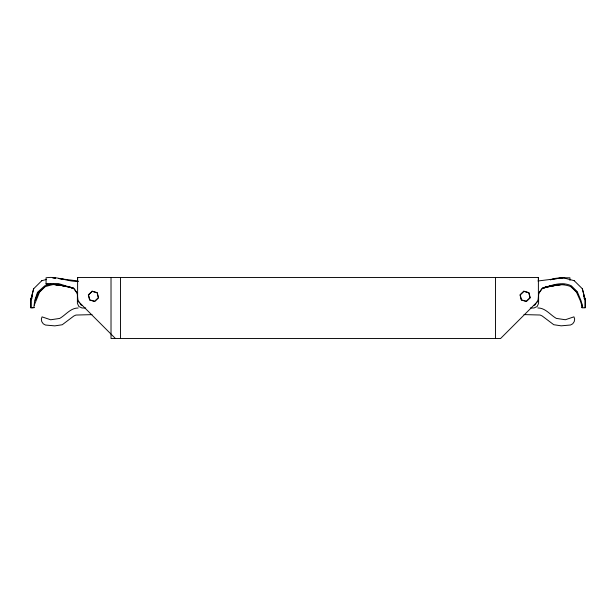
<?xml version="1.0" encoding="UTF-8"?>
<svg xmlns="http://www.w3.org/2000/svg" width="616" height="616" viewBox="0 0 616 616"><rect width="100%" height="100%" fill="white"/><g stroke="black" fill="none" stroke-linecap="round" stroke-linejoin="round"><path stroke-width="0.92" d="M34.357 307.646L30.8 307.646L30.8 299.699L33.734 288.742M77.608 279.448L77.608 277.462L538.392 277.462L538.392 281.127M120.497 277.462L120.497 338.538M41.757 280.727L33.587 288.827L30.815 299.846L30.8 307.808L33.087 307.808M541.456 289.15L538.723 293.393L538.014 301.363L536.482 302.248M33.872 307.646L34.719 300.446L37.499 292.323L44.698 285.824L50.774 284.192M34.288 305.143L39.493 292.238L45.076 286.648L53.492 284.392L64.002 285.639M38.092 292.885L35.335 300.57L38.092 292.893L45.168 286.632M30.815 299.846L32.386 295.495L30.815 299.846L31.863 298.344M35.389 299.707L38.693 291.768M535.951 303.349L535.319 304.712L533.964 305.344M31.809 298.159L30.8 299.699L30.8 307.646M538.723 293.393L542.457 288.319L545.052 287.48M541.911 288.442C551.151 285.216 561.53 282.844 570.924 286.648L576.507 292.23L580.311 300.708L582.551 307.808M550.304 279.88L555.416 278.37L560.637 277.793L569.931 277.793L569.931 280.388M41.672 280.742L46.323 279.502M545.114 287.079L562.508 284.392L545.645 286.94M545.114 287.048L554.03 285.578M78.178 307.992C70.455 307.985 65.843 314.945 59.675 318.434L50.674 319.781L42.057 316.87L41.334 319.019L41.757 321.621L43.289 323.839L45.499 325.04L54.809 325.872L62.239 324.755L73.843 316.008L75.922 315.053L92.015 314.63M537.961 280.996L563.286 277.793L574.328 280.742M544.144 287.734L556.895 284.792L542.457 288.319C551.743 285.247 561.838 281.173 571.386 285.839L577.315 291.768L580.98 300.593L582.913 307.808L585.2 307.808L585.185 299.846L582.413 288.827L574.243 280.727M552.86 279.087L563.309 277.793M558.466 284.63L564.464 284.376M46.069 283.476L58.497 283.591L73.543 288.319L77.277 293.393L77.986 301.363L79.518 302.248M581.643 307.646L582.551 307.646M85.716 308L82.036 308L78.863 306.529L77.393 303.349L77.393 293.147M530.284 308L533.964 308L537.137 306.529L538.607 303.349L538.607 293.147M523.985 314.591L540.078 315.015L542.165 315.97L553.761 324.717L561.199 325.833L570.501 325.002L572.711 323.8L574.243 321.59L574.666 318.98L573.943 316.84L565.326 319.743L556.333 318.395C550.165 314.907 545.545 307.946 537.83 307.954M78.394 281.381C67.367 281.874 57.234 275.868 46.069 277.793L46.069 284.376L59.105 284.792L73.543 288.319L68.391 286.717M52.691 277.793L55.54 278.147L52.714 277.793M63.14 279.087L58.389 278.494L78.04 280.996M71.856 287.734L59.105 284.792M61.97 285.57L63.756 285.87L53.469 284.4L63.856 285.878M68.761 286.779L74.089 288.442M82.036 305.344L80.681 304.712L80.049 303.349M570.84 286.625L577.2 292.261M115.454 338.538L78.779 301.863A3.981 3.981 0 0 1 77.608 299.045L77.608 277.462M584.137 298.344L585.185 299.846L583.614 295.495L585.185 299.846M584.191 298.159L585.2 299.699L585.2 307.646M74.544 289.15L77.277 293.393M585.2 299.699L582.266 288.742M581.596 303.149L582.128 307.646M538.392 277.462L538.392 299.045A3.981 3.981 0 0 1 537.221 301.863L500.546 338.538L111.019 338.538L111.019 277.462M495.503 277.462L495.503 338.538M32.332 295.434L30.8 299.699L32.332 295.434M92.161 291.183L88.327 294.856L89.597 300.015L94.702 301.494L98.529 297.813L97.259 292.654L92.161 291.183M92.207 291.391L88.535 294.918L89.759 299.869L94.648 301.286L98.321 297.751L97.105 292.808L92.207 291.391M523.839 291.183L520.012 294.856L521.282 300.015L526.38 301.494L530.214 297.813L528.944 292.654L523.839 291.183M523.893 291.391L520.22 294.918L521.436 299.869L526.333 301.286L530.006 297.751L528.79 292.808L523.893 291.391"/></g></svg>
